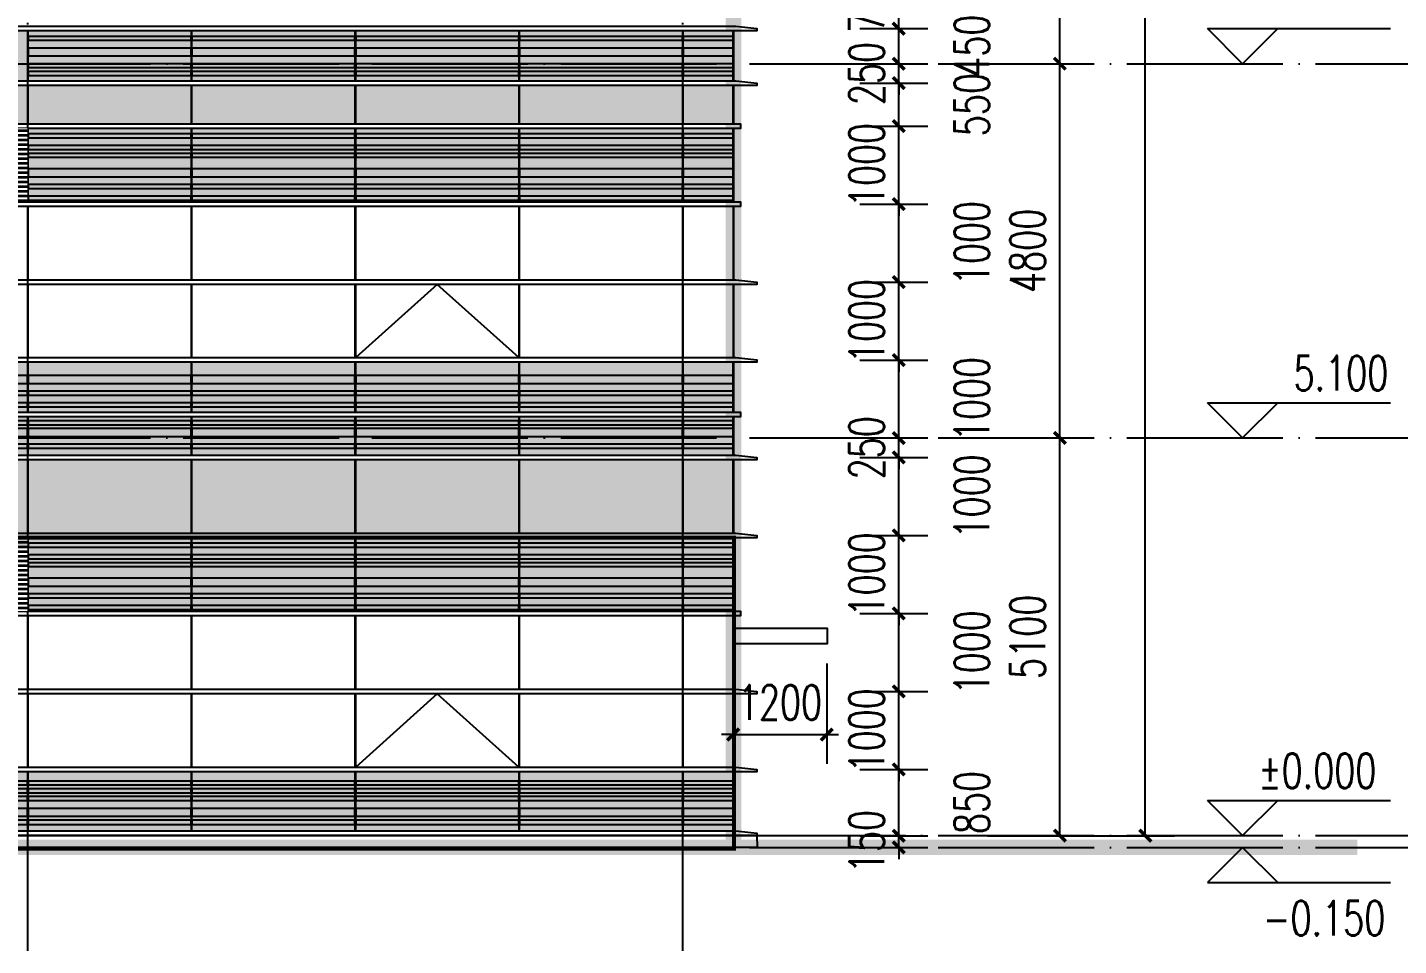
# Model space of a CAD drawing. Header units: millimetres. Extents: x 708158 to 1984082, y -168213 to -53.
# Drawn here: x 806980 to 824562, y -87367 to -75592 of the extents above; entities that cross this region are included whole.
import ezdxf

# ---------------------------------------------------------------- set-up
doc = ezdxf.new("R2010")
doc.units = ezdxf.units.MM
doc.header["$LTSCALE"] = 1000
doc.set_wipeout_variables(frame=1)
doc.linetypes.add('DOTE', pattern=[2.42, 2, -0.2, 0.02, -0.2])
doc.layers.get('0').update_dxf_attribs({"color": 8})
for name, color, linetype in [('A-AXIS', 1, 'DOTE'), ('A-看线', 63, 'Continuous'), ('DIM_ELEV', 3, 'Continuous'), ('DOTE', 1, 'DOTE'), ('PUB_DIM', 3, 'Continuous'), ('PUB_TEXT', 7, 'Continuous'), ('WINDOW', 4, 'Continuous'), ('立面加粗', 5, 'Continuous'), ('立面填充线2 穿孔板', 105, 'Continuous'), ('立面窗户线', 21, 'Continuous')]:
    doc.layers.add(name, color=color, linetype=linetype)
doc.layers.add('E-百叶', color=8, linetype='Continuous', lineweight=35)
doc.styles.add('_TCH_DIM', font='SIMPLEX', dxfattribs={"bigfont": 'GBCBIG'})
doc.styles.add('_TCH_DIM_T3', font='SIMPLEX', dxfattribs={"width": 0.705882, "bigfont": 'GBCBIG'})
doc.dimstyles.new('_TCH_ARCH&&150', dxfattribs={"dimtxt": 446.25, "dimasz": 150, "dimexe": 375, "dimexo": 450, "dimgap": 189.375, "dimtad": 1, "dimdec": 0, "dimzin": 0, "dimdsep": 46, "dimtxsty": '_TCH_DIM_T3', "dimblk": 'ARCHTICK', "dimcen": 0.09, "dimclrt": 7, "dimazin": 2, "dimtfac": 1, "dimtdec": 0, "dimtix": 1, "dimtmove": 2, "dimatfit": 3, "dimfxl": 1, "dimtolj": 1, "dimtzin": 0, "dimarcsym": 0})

# ---------------------------------------------------------------- blocks, each defined once
blk = doc.blocks.new('A$C24AE1B25')
at = {"layer": '立面窗户线'}
blk.add_lwpolyline([(46850, 30), (0, 30), (-30, 30), (-300, 0), (-300, -30), (0, -30), (46850, -30)], dxfattribs=at)
blk = doc.blocks.new('A$C354F61B6')
at = {"layer": 'A-看线'}
for points in [[(0, 0), (2090, 0), (2090, -50), (0, -50)], [(2100, 0), (4190, 0), (4190, -50), (2100, -50)], [(4200, 0), (6290, 0), (6290, -50), (4200, -50)], [(6300, 0), (8390, 0), (8390, -50), (6300, -50)], [(0, -100), (2090, -100), (2090, -150), (0, -150)], [(2100, -100), (4190, -100), (4190, -150), (2100, -150)], [(4200, -100), (6290, -100), (6290, -150), (4200, -150)], [(6300, -100), (8390, -100), (8390, -150), (6300, -150)], [(0, -200), (2090, -200), (2090, -250), (0, -250)], [(0, -350), (2090, -350), (2090, -450), (0, -450)], [(2100, -200), (4190, -200), (4190, -250), (2100, -250)], [(2100, -350), (4190, -350), (4190, -450), (2100, -450)], [(4200, -200), (6290, -200), (6290, -250), (4200, -250)], [(4200, -350), (6290, -350), (6290, -450), (4200, -450)], [(6300, -200), (8390, -200), (8390, -250), (6300, -250)], [(6300, -350), (8390, -350), (8390, -450), (6300, -450)], [(0, -500), (2090, -500), (2090, -555), (0, -555)], [(2100, -500), (4190, -500), (4190, -555), (2100, -555)], [(4200, -500), (6290, -500), (6290, -555), (4200, -555)], [(6300, -500), (8390, -500), (8390, -555), (6300, -555)]]:
    blk.add_lwpolyline(points, close=True, dxfattribs=at)
at = {"layer": 'WINDOW'}
for points in [[(2090, 120), (2100, 120), (2100, -640), (2090, -640)], [(4190, 120), (4200, 120), (4200, -640), (4190, -640)], [(6290, 120), (6300, 120), (6300, -640), (6290, -640)], [(8390, 120), (8400, 120), (8400, -640), (8390, -640)]]:
    blk.add_lwpolyline(points, close=True, dxfattribs=at)
blk = doc.blocks.new('A$C5C1C4617')
at = {"layer": 'A-看线'}
for points in [[(10, -120), (650, -120), (650, -170), (10, -170)], [(10, -220), (650, -220), (650, -270), (10, -270)], [(10, -320), (650, -320), (650, -370), (10, -370)], [(10, -470), (650, -470), (650, -570), (10, -570)], [(10, -620), (650, -620), (650, -675), (10, -675)]]:
    blk.add_lwpolyline(points, close=True, dxfattribs=at)
at = {"layer": 'WINDOW'}
for points in [[(0, 0), (10, 0), (10, -760), (0, -760)], [(650, 0), (660, 0), (660, -760), (650, -760)]]:
    blk.add_lwpolyline(points, close=True, dxfattribs=at)
blk = doc.blocks.new('A$C599A3F4D')
at = {"layer": 'WINDOW'}
for points in [[(0, 0), (10, 0), (10, -940), (0, -940)], [(650, 0), (660, 0), (660, -940), (650, -940)]]:
    blk.add_lwpolyline(points, close=True, dxfattribs=at)
blk = doc.blocks.new('A$C570A7CAF')
at = {"layer": 'A-看线'}
for points in [[(10, -70), (650, -70), (650, -120), (10, -120)], [(10, -220), (650, -220), (650, -270), (10, -270)], [(10, -320), (650, -320), (650, -370), (10, -370)], [(10, -520), (650, -520), (650, -620), (10, -620)], [(10, -720), (650, -720), (650, -770), (10, -770)], [(10, -870), (650, -870), (650, -920), (10, -920)]]:
    blk.add_lwpolyline(points, close=True, dxfattribs=at)
at = {"layer": 'WINDOW'}
for points in [[(0, 0), (10, 0), (10, -940), (0, -940)], [(650, 0), (660, 0), (660, -940), (650, -940)]]:
    blk.add_lwpolyline(points, close=True, dxfattribs=at)
blk = doc.blocks.new('A$C48FF79B3')
at = {"layer": 'A-看线'}
for points in [[(0, -70), (2090, -70), (2090, -120), (0, -120)], [(2100, -70), (4190, -70), (4190, -120), (2100, -120)], [(4200, -70), (6290, -70), (6290, -120), (4200, -120)], [(6300, -70), (8390, -70), (8390, -120), (6300, -120)], [(0, -220), (2090, -220), (2090, -270), (0, -270)], [(0, -320), (2090, -320), (2090, -370), (0, -370)], [(2100, -220), (4190, -220), (4190, -270), (2100, -270)], [(2100, -320), (4190, -320), (4190, -370), (2100, -370)], [(4200, -220), (6290, -220), (6290, -270), (4200, -270)], [(4200, -320), (6290, -320), (6290, -370), (4200, -370)], [(6300, -220), (8390, -220), (8390, -270), (6300, -270)], [(6300, -320), (8390, -320), (8390, -370), (6300, -370)], [(0, -520), (2090, -520), (2090, -620), (0, -620)], [(2100, -520), (4190, -520), (4190, -620), (2100, -620)], [(4200, -520), (6290, -520), (6290, -620), (4200, -620)], [(6300, -520), (8390, -520), (8390, -620), (6300, -620)], [(0, -720), (2090, -720), (2090, -770), (0, -770)], [(0, -870), (2090, -870), (2090, -920), (0, -920)], [(2100, -720), (4190, -720), (4190, -770), (2100, -770)], [(2100, -870), (4190, -870), (4190, -920), (2100, -920)], [(4200, -720), (6290, -720), (6290, -770), (4200, -770)], [(4200, -870), (6290, -870), (6290, -920), (4200, -920)], [(6300, -720), (8390, -720), (8390, -770), (6300, -770)], [(6300, -870), (8390, -870), (8390, -920), (6300, -920)]]:
    blk.add_lwpolyline(points, close=True, dxfattribs=at)
at = {"layer": 'WINDOW'}
for points in [[(2090, 0), (2100, 0), (2100, -940), (2090, -940)], [(4190, 0), (4200, 0), (4200, -940), (4190, -940)], [(6290, 0), (6300, 0), (6300, -940), (6290, -940)], [(8390, 0), (8400, 0), (8400, -940), (8390, -940)]]:
    blk.add_lwpolyline(points, close=True, dxfattribs=at)
blk = doc.blocks.new('A$C16C20297')
at = {"layer": 'A-看线'}
for points in [[(10, -170), (650, -170), (650, -270), (10, -270)], [(10, -370), (650, -370), (650, -420), (10, -420)], [(10, -520), (650, -520), (650, -570), (10, -570)], [(10, -750), (650, -750), (650, -800), (10, -800)], [(10, -850), (650, -850), (650, -950), (10, -950)], [(10, -1050), (650, -1050), (650, -1100), (10, -1100)]]:
    blk.add_lwpolyline(points, close=True, dxfattribs=at)
at = {"layer": 'WINDOW'}
for points in [[(0, 0), (10, 0), (10, -640), (0, -640)], [(650, 0), (660, 0), (660, -640), (650, -640)], [(0, -700), (10, -700), (10, -1190), (0, -1190)], [(650, -700), (660, -700), (660, -1190), (650, -1190)]]:
    blk.add_lwpolyline(points, close=True, dxfattribs=at)
blk = doc.blocks.new('A$C079B5708')
at = {"layer": 'A-看线'}
for points in [[(0, -170), (2090, -170), (2090, -270), (0, -270)], [(2100, -170), (4190, -170), (4190, -270), (2100, -270)], [(4200, -170), (6290, -170), (6290, -270), (4200, -270)], [(6300, -170), (8390, -170), (8390, -270), (6300, -270)], [(0, -370), (2090, -370), (2090, -420), (0, -420)], [(0, -520), (2090, -520), (2090, -570), (0, -570)], [(2100, -370), (4190, -370), (4190, -420), (2100, -420)], [(2100, -520), (4190, -520), (4190, -570), (2100, -570)], [(4200, -370), (6290, -370), (6290, -420), (4200, -420)], [(4200, -520), (6290, -520), (6290, -570), (4200, -570)], [(6300, -370), (8390, -370), (8390, -420), (6300, -420)], [(6300, -520), (8390, -520), (8390, -570), (6300, -570)], [(0, -750), (2090, -750), (2090, -800), (0, -800)], [(0, -850), (2090, -850), (2090, -950), (0, -950)], [(2100, -750), (4190, -750), (4190, -800), (2100, -800)], [(2100, -850), (4190, -850), (4190, -950), (2100, -950)], [(4200, -750), (6290, -750), (6290, -800), (4200, -800)], [(4200, -850), (6290, -850), (6290, -950), (4200, -950)], [(6300, -750), (8390, -750), (8390, -800), (6300, -800)], [(6300, -850), (8390, -850), (8390, -950), (6300, -950)], [(0, -1050), (2090, -1050), (2090, -1100), (0, -1100)], [(2100, -1050), (4190, -1050), (4190, -1100), (2100, -1100)], [(4200, -1050), (6290, -1050), (6290, -1100), (4200, -1100)], [(6300, -1050), (8390, -1050), (8390, -1100), (6300, -1100)]]:
    blk.add_lwpolyline(points, close=True, dxfattribs=at)
at = {"layer": 'WINDOW'}
for points in [[(2090, 0), (2100, 0), (2100, -640), (2090, -640)], [(4190, 0), (4200, 0), (4200, -640), (4190, -640)], [(6290, 0), (6300, 0), (6300, -640), (6290, -640)], [(8390, 0), (8400, 0), (8400, -640), (8390, -640)], [(2090, -700), (2100, -700), (2100, -1190), (2090, -1190)], [(4190, -700), (4200, -700), (4200, -1190), (4190, -1190)], [(6290, -700), (6300, -700), (6300, -1190), (6290, -1190)], [(8390, -700), (8400, -700), (8400, -1190), (8390, -1190)]]:
    blk.add_lwpolyline(points, close=True, dxfattribs=at)
blk = doc.blocks.new('A$C05264923')
at = {"layer": '立面窗户线'}
blk.add_lwpolyline([(46850, 30), (0, 30), (-90, 30), (-90, -30), (0, -30), (46850, -30)], dxfattribs=at)
blk = doc.blocks.new('A$C1E11455A')
at = {"layer": 'A-看线'}
for points in [[(5, -70), (645, -70), (645, -120), (5, -120)], [(5, -220), (645, -220), (645, -320), (5, -320)], [(5, -420), (645, -420), (645, -470), (5, -470)], [(5, -520), (645, -520), (645, -570), (5, -570)]]:
    blk.add_lwpolyline(points, close=True, dxfattribs=at)
at = {"layer": 'WINDOW'}
for points in [[(-5, 0), (5, 0), (5, -640), (-5, -640)], [(645, 0), (655, 0), (655, -640), (645, -640)]]:
    blk.add_lwpolyline(points, close=True, dxfattribs=at)
blk = doc.blocks.new('A$C0C685A8F')
at = {"layer": 'A-看线'}
for points in [[(0, -70), (2090, -70), (2090, -120), (0, -120)], [(2100, -70), (4190, -70), (4190, -120), (2100, -120)], [(4200, -70), (6290, -70), (6290, -120), (4200, -120)], [(6300, -70), (8390, -70), (8390, -120), (6300, -120)], [(0, -220), (2090, -220), (2090, -320), (0, -320)], [(2100, -220), (4190, -220), (4190, -320), (2100, -320)], [(4200, -220), (6290, -220), (6290, -320), (4200, -320)], [(6300, -220), (8390, -220), (8390, -320), (6300, -320)], [(0, -420), (2090, -420), (2090, -470), (0, -470)], [(0, -520), (2090, -520), (2090, -570), (0, -570)], [(2100, -420), (4190, -420), (4190, -470), (2100, -470)], [(2100, -520), (4190, -520), (4190, -570), (2100, -570)], [(4200, -420), (6290, -420), (6290, -470), (4200, -470)], [(4200, -520), (6290, -520), (6290, -570), (4200, -570)], [(6300, -420), (8390, -420), (8390, -470), (6300, -470)], [(6300, -520), (8390, -520), (8390, -570), (6300, -570)]]:
    blk.add_lwpolyline(points, close=True, dxfattribs=at)
at = {"layer": 'WINDOW'}
for points in [[(2090, 0), (2100, 0), (2100, -640), (2090, -640)], [(4190, 0), (4200, 0), (4200, -640), (4190, -640)], [(6290, 0), (6300, 0), (6300, -640), (6290, -640)], [(8390, 0), (8400, 0), (8400, -640), (8390, -640)]]:
    blk.add_lwpolyline(points, close=True, dxfattribs=at)
blk = doc.blocks.new('A$C35866BCA')
at = {"layer": 'WINDOW'}
for points in [[(2090, 2000), (2100, 2000), (2100, 1060), (2090, 1060)], [(4190, 2000), (4200, 2000), (4200, 1060), (4190, 1060)], [(6290, 2000), (6300, 2000), (6300, 1060), (6290, 1060)], [(8390, 2000), (8400, 2000), (8400, 1060), (8390, 1060)], [(8390, 2000), (8400, 2000), (8400, 1060), (8390, 1060)], [(2090, 0), (2100, 0), (2100, -940), (2090, -940)], [(4190, 0), (4200, 0), (4200, -940), (4190, -940)], [(6290, 0), (6300, 0), (6300, -940), (6290, -940)], [(8390, 0), (8400, 0), (8400, -940), (8390, -940)], [(2090, -1000), (2100, -1000), (2100, -1940), (2090, -1940)], [(4190, -1000), (4200, -1000), (4200, -1940), (4190, -1940)], [(6290, -1000), (6300, -1000), (6300, -1940), (6290, -1940)], [(8390, -1000), (8400, -1000), (8400, -1940), (8390, -1940)]]:
    blk.add_lwpolyline(points, close=True, dxfattribs=at)
blk.add_lwpolyline([(2100, -1940), (3145, -1000), (4190, -1940)], dxfattribs=at)
blk = doc.blocks.new('A$C3C50578F')
at = {"layer": 'WINDOW'}
for points in [[(0, 0), (10, 0), (10, -490), (0, -490)], [(650, 0), (660, 0), (660, -490), (650, -490)], [(0, -1550), (10, -1550), (10, -2490), (0, -2490)], [(650, -1550), (660, -1550), (660, -2490), (650, -2490)], [(0, -2550), (10, -2550), (10, -3490), (0, -3490)], [(650, -2550), (660, -2550), (660, -3490), (650, -3490)]]:
    blk.add_lwpolyline(points, close=True, dxfattribs=at)
blk = doc.blocks.new('A$C1E6C2BB1')
at = {"layer": 'WINDOW'}
for points in [[(2090, 0), (2100, 0), (2100, -490), (2090, -490)], [(4190, 0), (4200, 0), (4200, -490), (4190, -490)], [(6290, 0), (6300, 0), (6300, -490), (6290, -490)], [(8390, 0), (8400, 0), (8400, -490), (8390, -490)], [(2090, -1550), (2100, -1550), (2100, -2490), (2090, -2490)], [(4190, -1550), (4200, -1550), (4200, -2490), (4190, -2490)], [(6290, -1550), (6300, -1550), (6300, -2490), (6290, -2490)], [(8390, -1550), (8400, -1550), (8400, -2490), (8390, -2490)], [(2090, -2550), (2100, -2550), (2100, -3490), (2090, -3490)], [(4190, -2550), (4200, -2550), (4200, -3490), (4190, -3490)], [(6290, -2550), (6300, -2550), (6300, -3490), (6290, -3490)], [(8390, -2550), (8400, -2550), (8400, -3490), (8390, -3490)]]:
    blk.add_lwpolyline(points, close=True, dxfattribs=at)
blk.add_lwpolyline([(2100, -3490), (3145, -2550), (4190, -3490)], dxfattribs=at)
blk = doc.blocks.new('A$Cc3478b20')
at = {"layer": 'E-百叶'}
blk.add_lwpolyline([(-395, 0), (1695, 0), (1695, -940), (-395, -940)], close=True, dxfattribs=at)
blk.add_wipeout([(-395, 0), (1695, 0), (1695, -940), (-395, -940)]).dxf.layer = 'E-百叶'
h = blk.add_hatch(dxfattribs=at)
h.set_pattern_fill('玻璃', color=256, scale=50)
h.set_pattern_definition([(0, (-760813.53, 77946.665), (0, 60), [])])
h.paths.add_polyline_path([(-395, 0), (1695, 0), (1695, -940), (-395, -940)])
blk = doc.blocks.new('byn')
at = {"layer": 'E-百叶'}
for p in [(805285, -76887), (805285, -82137)]:
    blk.add_blockref('A$Cc3478b20', p, dxfattribs=at)
blk = doc.blocks.new('_ArchTick')
at = {"color": 0, "linetype": 'ByBlock', "const_width": 0.3}
blk.add_lwpolyline([(-0.5, -0.5), (0.5, 0.5)], dxfattribs=at)
blk = doc.blocks.new('*D85')
at = {"layer": 'Defpoints', "color": 0, "transparency": 16777216}
for p in [(816030, -83297), (817230, -83297), (817230, -84660)]:
    blk.add_point(p, dxfattribs=at)
at = {"layer": 'PUB_DIM', "color": 0, "lineweight": -2, "transparency": 16777216}
for p, q in [((816030, -83747), (816030, -85035)), ((817230, -83747), (817230, -85035)), ((816030, -84660), (815880, -84660)), ((816030, -84660), (817230, -84660)), ((817230, -84660), (817380, -84660))]:
    blk.add_line(p, q, dxfattribs=at)
at = {"layer": 'PUB_DIM', "color": 0, "lineweight": -2, "transparency": 16777216, "xscale": 150, "yscale": 150, "zscale": 150}
blk.add_blockref('_ArchTick', (816030, -84660), dxfattribs=at)
at = {"layer": 'PUB_DIM', "color": 0, "lineweight": -2, "transparency": 16777216, "xscale": 150, "yscale": 150, "zscale": 150, "rotation": 180}
blk.add_blockref('_ArchTick', (817230, -84660), dxfattribs=at)
at = {"layer": 'PUB_DIM', "color": 7, "transparency": 16777216, "insert": (816630, -84248), "char_height": 446.2, "attachment_point": 5, "style": '_TCH_DIM_T3'}
blk.add_mtext('\\A1;1200', dxfattribs=at)
blk = doc.blocks.new('*D87')
at = {"layer": 'Defpoints', "color": 0, "transparency": 16777216}
for p in [(817206, -85957), (818153, -85957), (817206, -86107)]:
    blk.add_point(p, dxfattribs=at)
at = {"layer": 'PUB_DIM', "color": 0, "lineweight": -2, "transparency": 16777216}
for p, q in [((817656, -85957), (818528, -85957)), ((818153, -85957), (818153, -85807)), ((818153, -86107), (818153, -85957)), ((817656, -86107), (818528, -86107)), ((818153, -86107), (818153, -86257))]:
    blk.add_line(p, q, dxfattribs=at)
at = {"layer": 'PUB_DIM', "color": 0, "lineweight": -2, "transparency": 16777216, "xscale": 150, "yscale": 150, "zscale": 150}
for p, rotation in [((818153, -85957), 270), ((818153, -86107), 90)]:
    blk.add_blockref('_ArchTick', p, dxfattribs=dict(at, rotation=rotation))
at = {"layer": 'PUB_DIM', "color": 7, "transparency": 16777216, "insert": (817741, -86032), "char_height": 446.2, "attachment_point": 5, "rotation": 90, "style": '_TCH_DIM_T3'}
blk.add_mtext('\\A1;150', dxfattribs=at)
blk = doc.blocks.new('*D88')
at = {"layer": 'Defpoints', "color": 0, "transparency": 16777216}
for p in [(817206, -85107), (818153, -85107), (817206, -85957)]:
    blk.add_point(p, dxfattribs=at)
at = {"layer": 'PUB_DIM', "color": 0, "lineweight": -2, "transparency": 16777216}
for p, q in [((817656, -85107), (818528, -85107)), ((818153, -85957), (818153, -85107)), ((817656, -85957), (818528, -85957))]:
    blk.add_line(p, q, dxfattribs=at)
at = {"layer": 'PUB_DIM', "color": 0, "lineweight": -2, "transparency": 16777216, "xscale": 150, "yscale": 150, "zscale": 150}
for p, rotation in [((818153, -85107), 90), ((818153, -85957), 270)]:
    blk.add_blockref('_ArchTick', p, dxfattribs=dict(at, rotation=rotation))
at = {"layer": 'PUB_DIM', "color": 7, "transparency": 16777216, "insert": (819091, -85532), "char_height": 446.2, "attachment_point": 5, "rotation": 90, "style": '_TCH_DIM_T3'}
blk.add_mtext('\\A1;850', dxfattribs=at)
blk = doc.blocks.new('*D89')
at = {"layer": 'Defpoints', "color": 0, "transparency": 16777216}
for p in [(817206, -84107), (818153, -84107), (817206, -85107)]:
    blk.add_point(p, dxfattribs=at)
at = {"layer": 'PUB_DIM', "color": 0, "lineweight": -2, "transparency": 16777216}
for p, q in [((818153, -84107), (818153, -83957)), ((817656, -84107), (818528, -84107)), ((818153, -85107), (818153, -84107)), ((817656, -85107), (818528, -85107)), ((818153, -85107), (818153, -85257))]:
    blk.add_line(p, q, dxfattribs=at)
at = {"layer": 'PUB_DIM', "color": 0, "lineweight": -2, "transparency": 16777216, "xscale": 150, "yscale": 150, "zscale": 150}
for p, rotation in [((818153, -84107), 270), ((818153, -85107), 90)]:
    blk.add_blockref('_ArchTick', p, dxfattribs=dict(at, rotation=rotation))
at = {"layer": 'PUB_DIM', "color": 7, "transparency": 16777216, "insert": (817741, -84607), "char_height": 446.2, "attachment_point": 5, "rotation": 90, "style": '_TCH_DIM_T3'}
blk.add_mtext('\\A1;1000', dxfattribs=at)
blk = doc.blocks.new('*D90')
at = {"layer": 'Defpoints', "color": 0, "transparency": 16777216}
for p in [(817206, -83107), (818153, -83107), (817206, -84107)]:
    blk.add_point(p, dxfattribs=at)
at = {"layer": 'PUB_DIM', "color": 0, "lineweight": -2, "transparency": 16777216}
for p, q in [((817656, -83107), (818528, -83107)), ((818153, -84107), (818153, -83107)), ((817656, -84107), (818528, -84107))]:
    blk.add_line(p, q, dxfattribs=at)
at = {"layer": 'PUB_DIM', "color": 0, "lineweight": -2, "transparency": 16777216, "xscale": 150, "yscale": 150, "zscale": 150}
for p, rotation in [((818153, -83107), 90), ((818153, -84107), 270)]:
    blk.add_blockref('_ArchTick', p, dxfattribs=dict(at, rotation=rotation))
at = {"layer": 'PUB_DIM', "color": 7, "transparency": 16777216, "insert": (819091, -83607), "char_height": 446.2, "attachment_point": 5, "rotation": 90, "style": '_TCH_DIM_T3'}
blk.add_mtext('\\A1;1000', dxfattribs=at)
blk = doc.blocks.new('*D91')
at = {"layer": 'Defpoints', "color": 0, "transparency": 16777216}
for p in [(817206, -82107), (818153, -82107), (817206, -83107)]:
    blk.add_point(p, dxfattribs=at)
at = {"layer": 'PUB_DIM', "color": 0, "lineweight": -2, "transparency": 16777216}
for p, q in [((817656, -82107), (818528, -82107)), ((818153, -82107), (818153, -81957)), ((818153, -83107), (818153, -82107)), ((817656, -83107), (818528, -83107)), ((818153, -83107), (818153, -83257))]:
    blk.add_line(p, q, dxfattribs=at)
at = {"layer": 'PUB_DIM', "color": 0, "lineweight": -2, "transparency": 16777216, "xscale": 150, "yscale": 150, "zscale": 150}
for p, rotation in [((818153, -82107), 270), ((818153, -83107), 90)]:
    blk.add_blockref('_ArchTick', p, dxfattribs=dict(at, rotation=rotation))
at = {"layer": 'PUB_DIM', "color": 7, "transparency": 16777216, "insert": (817741, -82607), "char_height": 446.2, "attachment_point": 5, "rotation": 90, "style": '_TCH_DIM_T3'}
blk.add_mtext('\\A1;1000', dxfattribs=at)
blk = doc.blocks.new('*D92')
at = {"layer": 'Defpoints', "color": 0, "transparency": 16777216}
for p in [(817206, -81107), (818153, -81107), (817206, -82107)]:
    blk.add_point(p, dxfattribs=at)
at = {"layer": 'PUB_DIM', "color": 0, "lineweight": -2, "transparency": 16777216}
for p, q in [((817656, -81107), (818528, -81107)), ((818153, -82107), (818153, -81107)), ((817656, -82107), (818528, -82107))]:
    blk.add_line(p, q, dxfattribs=at)
at = {"layer": 'PUB_DIM', "color": 0, "lineweight": -2, "transparency": 16777216, "xscale": 150, "yscale": 150, "zscale": 150}
for p, rotation in [((818153, -81107), 90), ((818153, -82107), 270)]:
    blk.add_blockref('_ArchTick', p, dxfattribs=dict(at, rotation=rotation))
at = {"layer": 'PUB_DIM', "color": 7, "transparency": 16777216, "insert": (819091, -81607), "char_height": 446.2, "attachment_point": 5, "rotation": 90, "style": '_TCH_DIM_T3'}
blk.add_mtext('\\A1;1000', dxfattribs=at)
blk = doc.blocks.new('*D93')
at = {"layer": 'Defpoints', "color": 0, "transparency": 16777216}
for p in [(817206, -80857), (818153, -80857), (817206, -81107)]:
    blk.add_point(p, dxfattribs=at)
at = {"layer": 'PUB_DIM', "color": 0, "lineweight": -2, "transparency": 16777216}
for p, q in [((817656, -80857), (818528, -80857)), ((818153, -80857), (818153, -80707)), ((818153, -81107), (818153, -80857)), ((817656, -81107), (818528, -81107)), ((818153, -81107), (818153, -81257))]:
    blk.add_line(p, q, dxfattribs=at)
at = {"layer": 'PUB_DIM', "color": 0, "lineweight": -2, "transparency": 16777216, "xscale": 150, "yscale": 150, "zscale": 150}
for p, rotation in [((818153, -80857), 270), ((818153, -81107), 90)]:
    blk.add_blockref('_ArchTick', p, dxfattribs=dict(at, rotation=rotation))
at = {"layer": 'PUB_DIM', "color": 7, "transparency": 16777216, "insert": (817741, -80982), "char_height": 446.2, "attachment_point": 5, "rotation": 90, "style": '_TCH_DIM_T3'}
blk.add_mtext('\\A1;250', dxfattribs=at)
blk = doc.blocks.new('*D94')
at = {"layer": 'Defpoints', "color": 0, "transparency": 16777216}
for p in [(817206, -79857), (818153, -79857), (817206, -80857)]:
    blk.add_point(p, dxfattribs=at)
at = {"layer": 'PUB_DIM', "color": 0, "lineweight": -2, "transparency": 16777216}
for p, q in [((817656, -79857), (818528, -79857)), ((818153, -80857), (818153, -79857)), ((817656, -80857), (818528, -80857))]:
    blk.add_line(p, q, dxfattribs=at)
at = {"layer": 'PUB_DIM', "color": 0, "lineweight": -2, "transparency": 16777216, "xscale": 150, "yscale": 150, "zscale": 150}
for p, rotation in [((818153, -79857), 90), ((818153, -80857), 270)]:
    blk.add_blockref('_ArchTick', p, dxfattribs=dict(at, rotation=rotation))
at = {"layer": 'PUB_DIM', "color": 7, "transparency": 16777216, "insert": (819091, -80357), "char_height": 446.2, "attachment_point": 5, "rotation": 90, "style": '_TCH_DIM_T3'}
blk.add_mtext('\\A1;1000', dxfattribs=at)
blk = doc.blocks.new('*D95')
at = {"layer": 'Defpoints', "color": 0, "transparency": 16777216}
for p in [(817206, -78857), (818153, -78857), (817206, -79857)]:
    blk.add_point(p, dxfattribs=at)
at = {"layer": 'PUB_DIM', "color": 0, "lineweight": -2, "transparency": 16777216}
for p, q in [((818153, -78857), (818153, -78707)), ((817656, -78857), (818528, -78857)), ((818153, -79857), (818153, -78857)), ((817656, -79857), (818528, -79857)), ((818153, -79857), (818153, -80007))]:
    blk.add_line(p, q, dxfattribs=at)
at = {"layer": 'PUB_DIM', "color": 0, "lineweight": -2, "transparency": 16777216, "xscale": 150, "yscale": 150, "zscale": 150}
for p, rotation in [((818153, -78857), 270), ((818153, -79857), 90)]:
    blk.add_blockref('_ArchTick', p, dxfattribs=dict(at, rotation=rotation))
at = {"layer": 'PUB_DIM', "color": 7, "transparency": 16777216, "insert": (817741, -79357), "char_height": 446.2, "attachment_point": 5, "rotation": 90, "style": '_TCH_DIM_T3'}
blk.add_mtext('\\A1;1000', dxfattribs=at)
blk = doc.blocks.new('*D96')
at = {"layer": 'Defpoints', "color": 0, "transparency": 16777216}
for p in [(817206, -77857), (818153, -77857), (817206, -78857)]:
    blk.add_point(p, dxfattribs=at)
at = {"layer": 'PUB_DIM', "color": 0, "lineweight": -2, "transparency": 16777216}
for p, q in [((817656, -77857), (818528, -77857)), ((818153, -78857), (818153, -77857)), ((817656, -78857), (818528, -78857))]:
    blk.add_line(p, q, dxfattribs=at)
at = {"layer": 'PUB_DIM', "color": 0, "lineweight": -2, "transparency": 16777216, "xscale": 150, "yscale": 150, "zscale": 150}
for p, rotation in [((818153, -77857), 90), ((818153, -78857), 270)]:
    blk.add_blockref('_ArchTick', p, dxfattribs=dict(at, rotation=rotation))
at = {"layer": 'PUB_DIM', "color": 7, "transparency": 16777216, "insert": (819091, -78357), "char_height": 446.2, "attachment_point": 5, "rotation": 90, "style": '_TCH_DIM_T3'}
blk.add_mtext('\\A1;1000', dxfattribs=at)
blk = doc.blocks.new('*D97')
at = {"layer": 'Defpoints', "color": 0, "transparency": 16777216}
for p in [(817206, -76857), (818153, -76857), (817206, -77857)]:
    blk.add_point(p, dxfattribs=at)
at = {"layer": 'PUB_DIM', "color": 0, "lineweight": -2, "transparency": 16777216}
for p, q in [((818153, -76857), (818153, -76707)), ((817656, -76857), (818528, -76857)), ((818153, -77857), (818153, -76857)), ((817656, -77857), (818528, -77857)), ((818153, -77857), (818153, -78007))]:
    blk.add_line(p, q, dxfattribs=at)
at = {"layer": 'PUB_DIM', "color": 0, "lineweight": -2, "transparency": 16777216, "xscale": 150, "yscale": 150, "zscale": 150}
for p, rotation in [((818153, -76857), 270), ((818153, -77857), 90)]:
    blk.add_blockref('_ArchTick', p, dxfattribs=dict(at, rotation=rotation))
at = {"layer": 'PUB_DIM', "color": 7, "transparency": 16777216, "insert": (817741, -77357), "char_height": 446.2, "attachment_point": 5, "rotation": 90, "style": '_TCH_DIM_T3'}
blk.add_mtext('\\A1;1000', dxfattribs=at)
blk = doc.blocks.new('*D98')
at = {"layer": 'Defpoints', "color": 0, "transparency": 16777216}
for p in [(817206, -76307), (818153, -76307), (817206, -76857)]:
    blk.add_point(p, dxfattribs=at)
at = {"layer": 'PUB_DIM', "color": 0, "lineweight": -2, "transparency": 16777216}
for p, q in [((817656, -76307), (818528, -76307)), ((818153, -76857), (818153, -76307)), ((817656, -76857), (818528, -76857))]:
    blk.add_line(p, q, dxfattribs=at)
at = {"layer": 'PUB_DIM', "color": 0, "lineweight": -2, "transparency": 16777216, "xscale": 150, "yscale": 150, "zscale": 150}
for p, rotation in [((818153, -76307), 90), ((818153, -76857), 270)]:
    blk.add_blockref('_ArchTick', p, dxfattribs=dict(at, rotation=rotation))
at = {"layer": 'PUB_DIM', "color": 7, "transparency": 16777216, "insert": (819091, -76582), "char_height": 446.2, "attachment_point": 5, "rotation": 90, "style": '_TCH_DIM_T3'}
blk.add_mtext('\\A1;550', dxfattribs=at)
blk = doc.blocks.new('*D99')
at = {"layer": 'Defpoints', "color": 0, "transparency": 16777216}
for p in [(817206, -76057), (818153, -76057), (817206, -76307)]:
    blk.add_point(p, dxfattribs=at)
at = {"layer": 'PUB_DIM', "color": 0, "lineweight": -2, "transparency": 16777216}
for p, q in [((818153, -76057), (818153, -75907)), ((817656, -76057), (818528, -76057)), ((818153, -76307), (818153, -76057)), ((817656, -76307), (818528, -76307)), ((818153, -76307), (818153, -76457))]:
    blk.add_line(p, q, dxfattribs=at)
at = {"layer": 'PUB_DIM', "color": 0, "lineweight": -2, "transparency": 16777216, "xscale": 150, "yscale": 150, "zscale": 150}
for p, rotation in [((818153, -76057), 270), ((818153, -76307), 90)]:
    blk.add_blockref('_ArchTick', p, dxfattribs=dict(at, rotation=rotation))
at = {"layer": 'PUB_DIM', "color": 7, "transparency": 16777216, "insert": (817741, -76182), "char_height": 446.2, "attachment_point": 5, "rotation": 90, "style": '_TCH_DIM_T3'}
blk.add_mtext('\\A1;250', dxfattribs=at)
blk = doc.blocks.new('*D100')
at = {"layer": 'Defpoints', "color": 0, "transparency": 16777216}
for p in [(817206, -75607), (818153, -75607), (817206, -76057)]:
    blk.add_point(p, dxfattribs=at)
at = {"layer": 'PUB_DIM', "color": 0, "lineweight": -2, "transparency": 16777216}
for p, q in [((817656, -75607), (818528, -75607)), ((818153, -76057), (818153, -75607)), ((817656, -76057), (818528, -76057))]:
    blk.add_line(p, q, dxfattribs=at)
at = {"layer": 'PUB_DIM', "color": 0, "lineweight": -2, "transparency": 16777216, "xscale": 150, "yscale": 150, "zscale": 150}
for p, rotation in [((818153, -75607), 90), ((818153, -76057), 270)]:
    blk.add_blockref('_ArchTick', p, dxfattribs=dict(at, rotation=rotation))
at = {"layer": 'PUB_DIM', "color": 7, "transparency": 16777216, "insert": (819091, -75832), "char_height": 446.2, "attachment_point": 5, "rotation": 90, "style": '_TCH_DIM_T3'}
blk.add_mtext('\\A1;450', dxfattribs=at)
blk = doc.blocks.new('*D101')
at = {"layer": 'Defpoints', "color": 0, "transparency": 16777216}
for p in [(817206, -74907), (818153, -74907), (817206, -75607)]:
    blk.add_point(p, dxfattribs=at)
at = {"layer": 'PUB_DIM', "color": 0, "lineweight": -2, "transparency": 16777216}
for p, q in [((817656, -74907), (818528, -74907)), ((818153, -75607), (818153, -74907)), ((817656, -75607), (818528, -75607))]:
    blk.add_line(p, q, dxfattribs=at)
at = {"layer": 'PUB_DIM', "color": 0, "lineweight": -2, "transparency": 16777216, "xscale": 150, "yscale": 150, "zscale": 150}
for p, rotation in [((818153, -74907), 90), ((818153, -75607), 270)]:
    blk.add_blockref('_ArchTick', p, dxfattribs=dict(at, rotation=rotation))
at = {"layer": 'PUB_DIM', "color": 7, "transparency": 16777216, "insert": (817741, -75257), "char_height": 446.2, "attachment_point": 5, "rotation": 90, "style": '_TCH_DIM_T3'}
blk.add_mtext('\\A1;700', dxfattribs=at)
blk = doc.blocks.new('*D163')
at = {"layer": 'Defpoints', "color": 0, "transparency": 16777216}
for p in [(818842, -37657), (821315, -37657), (818842, -85957)]:
    blk.add_point(p, dxfattribs=at)
at = {"layer": 'PUB_DIM', "color": 0, "lineweight": -2, "transparency": 16777216}
for p, q in [((819292, -37657), (821690, -37657)), ((821315, -85957), (821315, -37657)), ((819292, -85957), (821690, -85957))]:
    blk.add_line(p, q, dxfattribs=at)
at = {"layer": 'PUB_DIM', "color": 0, "lineweight": -2, "transparency": 16777216, "xscale": 150, "yscale": 150, "zscale": 150}
for p, rotation in [((821315, -37657), 90), ((821315, -85957), 270)]:
    blk.add_blockref('_ArchTick', p, dxfattribs=dict(at, rotation=rotation))
at = {"layer": 'PUB_DIM', "color": 7, "transparency": 16777216, "insert": (820903, -61807), "char_height": 446.2, "attachment_point": 5, "rotation": 90, "style": '_TCH_DIM_T3'}
blk.add_mtext('\\A1;48300', dxfattribs=at)
blk = doc.blocks.new('*D164')
at = {"layer": 'Defpoints', "color": 0, "transparency": 16777216}
for p in [(818842, -80857), (820219, -80857), (818842, -85957)]:
    blk.add_point(p, dxfattribs=at)
at = {"layer": 'PUB_DIM', "color": 0, "lineweight": -2, "transparency": 16777216}
for p, q in [((819292, -80857), (820594, -80857)), ((820219, -85957), (820219, -80857)), ((819292, -85957), (820594, -85957))]:
    blk.add_line(p, q, dxfattribs=at)
at = {"layer": 'PUB_DIM', "color": 0, "lineweight": -2, "transparency": 16777216, "xscale": 150, "yscale": 150, "zscale": 150}
for p, rotation in [((820219, -80857), 90), ((820219, -85957), 270)]:
    blk.add_blockref('_ArchTick', p, dxfattribs=dict(at, rotation=rotation))
at = {"layer": 'PUB_DIM', "color": 7, "transparency": 16777216, "insert": (819806, -83407), "char_height": 446.2, "attachment_point": 5, "rotation": 90, "style": '_TCH_DIM_T3'}
blk.add_mtext('\\A1;5100', dxfattribs=at)
blk = doc.blocks.new('*D165')
at = {"layer": 'Defpoints', "color": 0, "transparency": 16777216}
for p in [(818842, -76057), (820219, -76057), (818842, -80857)]:
    blk.add_point(p, dxfattribs=at)
at = {"layer": 'PUB_DIM', "color": 0, "lineweight": -2, "transparency": 16777216}
for p, q in [((819292, -76057), (820594, -76057)), ((820219, -80857), (820219, -76057)), ((819292, -80857), (820594, -80857))]:
    blk.add_line(p, q, dxfattribs=at)
at = {"layer": 'PUB_DIM', "color": 0, "lineweight": -2, "transparency": 16777216, "xscale": 150, "yscale": 150, "zscale": 150}
for p, rotation in [((820219, -76057), 90), ((820219, -80857), 270)]:
    blk.add_blockref('_ArchTick', p, dxfattribs=dict(at, rotation=rotation))
at = {"layer": 'PUB_DIM', "color": 7, "transparency": 16777216, "insert": (819806, -78457), "char_height": 446.2, "attachment_point": 5, "rotation": 90, "style": '_TCH_DIM_T3'}
blk.add_mtext('\\A1;4800', dxfattribs=at)
blk = doc.blocks.new('*D166')
at = {"layer": 'Defpoints', "color": 0, "transparency": 16777216}
for p in [(818842, -71857), (820219, -71857), (818842, -76057)]:
    blk.add_point(p, dxfattribs=at)
at = {"layer": 'PUB_DIM', "color": 0, "lineweight": -2, "transparency": 16777216}
for p, q in [((819292, -71857), (820594, -71857)), ((820219, -76057), (820219, -71857)), ((819292, -76057), (820594, -76057))]:
    blk.add_line(p, q, dxfattribs=at)
at = {"layer": 'PUB_DIM', "color": 0, "lineweight": -2, "transparency": 16777216, "xscale": 150, "yscale": 150, "zscale": 150}
for p, rotation in [((820219, -71857), 90), ((820219, -76057), 270)]:
    blk.add_blockref('_ArchTick', p, dxfattribs=dict(at, rotation=rotation))
at = {"layer": 'PUB_DIM', "color": 7, "transparency": 16777216, "insert": (819806, -73957), "char_height": 446.2, "attachment_point": 5, "rotation": 90, "style": '_TCH_DIM_T3'}
blk.add_mtext('\\A1;4200', dxfattribs=at)

msp = doc.modelspace()

# ---------------------------------------------------------------- hatches: boundary and pattern name
at = {"layer": '立面填充线2 穿孔板'}
for points in [[(816029.9, -75636.7), (769189.9, -75636.7), (769189.9, -76276.7), (816029.9, -76276.7)], [(816029.9, -76336.7), (769189.9, -76336.7), (769189.9, -76826.7), (816029.9, -76826.7)], [(816029.9, -76886.7), (769189.9, -76886.7), (769189.9, -77826.7), (816029.9, -77826.7)], [(816029.9, -79886.7), (769189.9, -79886.7), (769189.9, -80526.7), (816029.9, -80526.7)], [(816029.9, -80586.7), (769189.9, -80586.7), (769189.9, -81076.7), (816029.9, -81076.7)], [(816029.9, -81136.7), (769189.9, -81136.7), (769189.9, -82076.7), (816029.9, -82076.7)], [(816029.9, -82136.7), (781789.9, -82136.7), (781789.9, -83076.7), (816029.9, -83076.7)], [(816029.9, -85136.7), (781789.9, -85136.7), (781789.9, -85896.7), (816029.9, -85896.7)]]:
    msp.add_hatch(color=256, dxfattribs=at).paths.add_polyline_path(points)

# ---------------------------------------------------------------- linework, layer by layer
at = {"layer": 'A-AXIS'}
for p, q in [((714598, -76056.7), (825203.3, -76056.7)), ((714598, -80856.7), (825203.3, -80856.7)), ((714598, -85956.7), (825203.3, -85956.7)), ((714598, -86106.7), (825203.3, -86106.7))]:
    msp.add_line(p, q, dxfattribs=at)
at = {"layer": 'A-看线'}
for points in [[(816029.9, -75636.7), (769189.9, -75636.7), (769189.9, -76276.7), (816029.9, -76276.7)], [(816029.9, -76336.7), (769189.9, -76336.7), (769189.9, -76826.7), (816029.9, -76826.7)], [(816029.9, -76886.7), (769189.9, -76886.7), (769189.9, -77826.7), (816029.9, -77826.7)], [(816029.9, -79886.7), (769189.9, -79886.7), (769189.9, -80526.7), (816029.9, -80526.7)], [(816029.9, -80586.7), (769189.9, -80586.7), (769189.9, -81076.7), (816029.9, -81076.7)], [(816029.9, -81136.7), (769189.9, -81136.7), (769189.9, -82076.7), (816029.9, -82076.7)], [(816029.9, -82136.7), (781789.9, -82136.7), (781789.9, -83076.7), (816029.9, -83076.7)], [(816029.9, -85136.7), (781789.9, -85136.7), (781789.9, -85896.7), (816029.9, -85896.7)]]:
    msp.add_lwpolyline(points, close=True, dxfattribs=at)
at = {"layer": 'DIM_ELEV'}
for p, q in [((822563, -76056.7), (822113, -75606.7)), ((822113, -75606.7), (824460.5, -75606.7)), ((822563, -76056.7), (823013, -75606.7)), ((821513, -76056.7), (823013, -76056.7)), ((822563, -80856.7), (822113, -80406.7)), ((822113, -80406.7), (824460.5, -80406.7)), ((822563, -80856.7), (823013, -80406.7)), ((821513, -80856.7), (823013, -80856.7)), ((822563, -85956.7), (822113, -85506.7)), ((822113, -85506.7), (824460.5, -85506.7)), ((822563, -85956.7), (823013, -85506.7)), ((821513, -85956.7), (823013, -85956.7)), ((821513, -86106.7), (823013, -86106.7)), ((822563, -86106.7), (822113, -86556.7)), ((822563, -86106.7), (823013, -86556.7)), ((822113, -86556.7), (824460.5, -86556.7))]:
    msp.add_line(p, q, dxfattribs=at)
at = {"layer": 'DOTE'}
for p, q in [((806984.9, -87432.6), (806984.9, -34859.5)), ((815384.9, -87432.6), (815384.9, -34859.5))]:
    msp.add_line(p, q, dxfattribs=at)
at = {"layer": 'WINDOW'}
for points in [[(815389.9, -79886.7), (815379.9, -79886.7), (815379.9, -81076.7), (815389.9, -81076.7)], [(816029.9, -83496.7), (816029.9, -83296.7), (817234.9, -83296.7), (817234.9, -83496.7)]]:
    msp.add_lwpolyline(points, close=True, dxfattribs=at)
at = {"layer": '立面加粗', "const_width": 200}
msp.add_lwpolyline([(715648, -86106.7), (824033.1, -86106.7)], dxfattribs=at)
at = {"layer": '立面窗户线'}
for points in [[(781789.9, -83076.7), (816034.9, -83076.7), (816124.9, -83076.7), (816124.9, -83136.7), (816034.9, -83136.7), (781789.9, -83136.7)], [(781814.9, -84076.7), (816034.9, -84076.7), (816064.9, -84076.7), (816334.9, -84106.7), (816334.9, -84136.7), (816034.9, -84136.7), (781814.9, -84136.7)], [(781814.9, -85076.7), (816034.9, -85076.7), (816064.9, -85076.7), (816334.9, -85106.7), (816334.9, -85136.7), (816034.9, -85136.7), (781814.9, -85136.7)]]:
    msp.add_lwpolyline(points, dxfattribs=at)
msp.add_lwpolyline([(722034.9, -85956.7), (816333.7, -85956.7), (816336.1, -86106.7), (722034.9, -86106.7)], close=True, dxfattribs=at)

# ---------------------------------------------------------------- block references
at = {"layer": 'A-看线', "xscale": -1}
for name, p in [('A$C1E6C2BB1', (815379.9, -76336.7)), ('A$C3C50578F', (816039.9, -76336.7)), ('A$C354F61B6', (806979.9, -85256.7)), ('A$C354F61B6', (815379.9, -85256.7))]:
    msp.add_blockref(name, p, dxfattribs=at)
at = {"layer": 'WINDOW', "xscale": -1}
for name, p in [('A$C0C685A8F', (815379.9, -75636.7)), ('A$C1E11455A', (816034.9, -75636.7)), ('A$C05264923', (816034.9, -76856.7)), ('A$C48FF79B3', (806979.9, -76886.7)), ('A$C48FF79B3', (815379.9, -76886.7)), ('A$C570A7CAF', (816039.9, -76886.7)), ('A$C05264923', (816034.9, -77856.7)), ('A$C079B5708', (806979.9, -79886.7)), ('A$C079B5708', (815379.9, -79886.7)), ('A$C16C20297', (816039.9, -79886.7)), ('A$C05264923', (816034.9, -80556.7)), ('A$C35866BCA', (815379.9, -83136.7)), ('A$C599A3F4D', (816039.9, -81136.7)), ('A$C48FF79B3', (806979.9, -82136.7)), ('A$C48FF79B3', (815379.9, -82136.7)), ('A$C570A7CAF', (816039.9, -82136.7)), ('A$C599A3F4D', (816039.9, -83136.7)), ('A$C599A3F4D', (816039.9, -84136.7)), ('A$C5C1C4617', (816039.9, -85136.7))]:
    msp.add_blockref(name, p, dxfattribs=at)
at = {"layer": '立面窗户线', "xscale": -1}
for p in [(816034.9, -75606.7), (816034.9, -76306.7), (816034.9, -78856.7), (816034.9, -79856.7), (816034.9, -81106.7), (816034.9, -82106.7), (816034.9, -85926.7)]:
    msp.add_blockref('A$C24AE1B25', p, dxfattribs=at)

# ---------------------------------------------------------------- texts
at = {"layer": 'PUB_TEXT', "style": '_TCH_DIM', "width": 0.705882}
for s, p in [('5.100', (823215.5, -80249.2)), ('%%P0.000', (822765.5, -85349.2)), ('-0.150', (822825.5, -87239.2))]:
    msp.add_text(s, height=446.25, dxfattribs=at).set_placement(p)

# ---------------------------------------------------------------- dimensions: what is measured, and where the dimension line sits
at = {"layer": 'PUB_DIM'}
for p1, p2, distance, picture, middle in [((818842, -85956.7), (818842, -37656.7), -2473.1, '*D163', (820902.7, -61806.7)), ((818842, -76056.7), (818842, -71856.7), -1376.7, '*D166', (819806.3, -73956.7)), ((817205.5, -76306.7), (817205.5, -76056.7), -947.8, '*D99', (817740.8, -76181.7)), ((818842, -80856.7), (818842, -76056.7), -1376.7, '*D165', (819806.3, -78456.7)), ((817205.5, -77856.7), (817205.5, -76856.7), -947.8, '*D97', (817740.8, -77356.7)), ((817205.5, -79856.7), (817205.5, -78856.7), -947.8, '*D95', (817740.8, -79356.7)), ((817205.5, -81106.7), (817205.5, -80856.7), -947.8, '*D93', (817740.8, -80981.7)), ((818842, -85956.7), (818842, -80856.7), -1376.7, '*D164', (819806.3, -83406.7)), ((817205.5, -83106.7), (817205.5, -82106.7), -947.8, '*D91', (817740.8, -82606.7)), ((816029.9, -83296.7), (817229.9, -83296.7), -1363.7, '*D85', (816629.9, -84247.9)), ((817205.5, -85106.7), (817205.5, -84106.7), -947.8, '*D89', (817740.8, -84606.7)), ((817205.5, -86106.7), (817205.5, -85956.7), -947.8, '*D87', (817740.8, -86031.7))]:
    dim = msp.add_aligned_dim(p1=p1, p2=p2, distance=distance, dimstyle='_TCH_ARCH&&150', dxfattribs=at)
    dim.commit()
    dim.dimension.update_dxf_attribs({"geometry": picture, "text_midpoint": middle})
for base, p1, p2, picture, middle in [((818153.3, -74906.7), (817205.5, -75606.7), (817205.5, -74906.7), '*D101', (817740.8, -75256.7)), ((818153.3, -75606.7), (817205.5, -76056.7), (817205.5, -75606.7), '*D100', (819090.8, -75831.7)), ((818153.3, -76306.7), (817205.5, -76856.7), (817205.5, -76306.7), '*D98', (819090.8, -76581.7)), ((818153.3, -77856.7), (817205.5, -78856.7), (817205.5, -77856.7), '*D96', (819090.8, -78356.7)), ((818153.3, -79856.7), (817205.5, -80856.7), (817205.5, -79856.7), '*D94', (819090.8, -80356.7)), ((818153.3, -81106.7), (817205.5, -82106.7), (817205.5, -81106.7), '*D92', (819090.8, -81606.7)), ((818153.3, -83106.7), (817205.5, -84106.7), (817205.5, -83106.7), '*D90', (819090.8, -83606.7)), ((818153.3, -85106.7), (817205.5, -85956.7), (817205.5, -85106.7), '*D88', (819090.8, -85531.7))]:
    dim = msp.add_linear_dim(base=base, p1=p1, p2=p2, angle=90, dimstyle='_TCH_ARCH&&150', dxfattribs=at)
    dim.commit()
    dim.dimension.update_dxf_attribs({"geometry": picture, "text_midpoint": middle, "dimtype": 129})

# ---------------------------------------------------------------- next in the draw order: block references
at = {"layer": 'DOTE'}
msp.add_blockref('byn', (0, 0), dxfattribs=at)

# ---------------------------------------------------------------- next in the draw order: linework, layer by layer
at = {"layer": '立面加粗', "const_width": 200}
for points in [[(722334.9, -86106.7), (722337.4, -37729.2), (816032.4, -37584.2), (816032.4, -86106.7)], [(816039.9, -82136.7), (722335.1, -82136.7)]]:
    msp.add_lwpolyline(points, dxfattribs=at)
at = {"layer": '立面加粗', "const_width": 50}
msp.add_lwpolyline([(781784.9, -86122.6), (781784.9, -82136.7), (816039.9, -82136.7), (816039.9, -86122.6)], close=True, dxfattribs=at)

doc.saveas('drawing.dxf')
